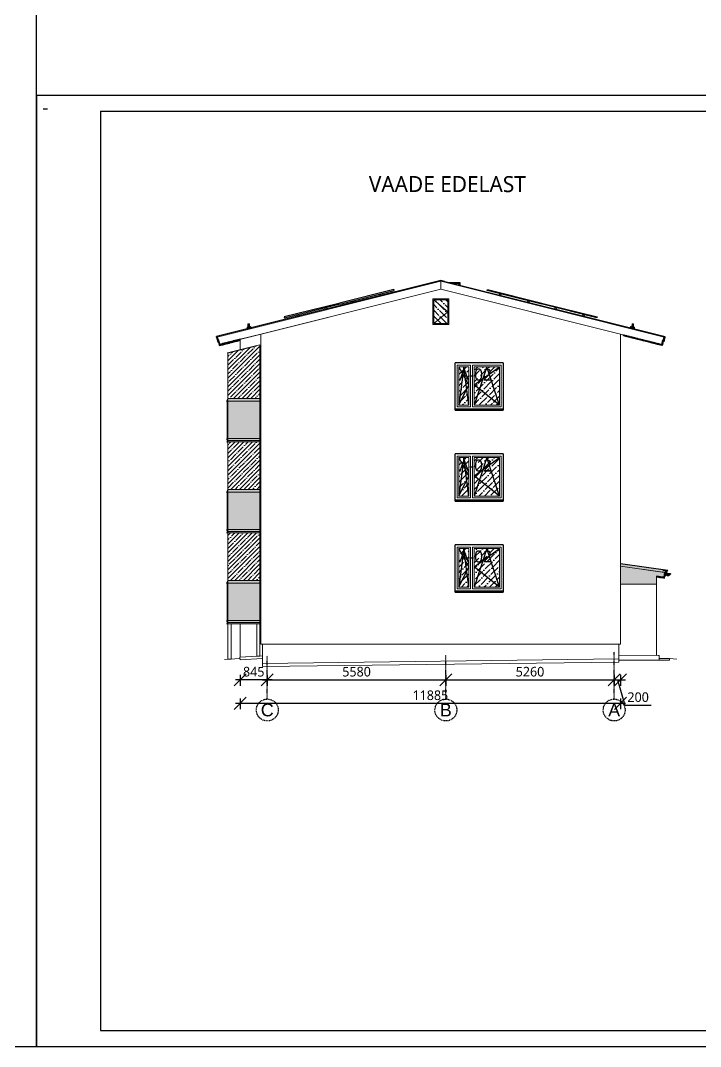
# Model space of a CAD drawing. Header units: millimetres. Extents: x 720925 to 840725318, y 793496 to 1061196.
# Drawn here: x 1093041 to 1114291, y 885906 to 917938 of the extents above; entities that cross this region are included whole.
import ezdxf
from ezdxf import colors
from ezdxf.entities.mleader import LeaderData, LeaderLine
from ezdxf.math import Vec2, Vec3

# ---------------------------------------------------------------- set-up
doc = ezdxf.new("R2010")
doc.units = ezdxf.units.MM
doc.header["$PDMODE"] = 2
doc.header["$PDSIZE"] = 5
doc.linetypes.add('DASHDOTX2', pattern=[50.8, 25.4, -12.7, 0, -12.7])
for name, color, linetype, lineweight in [('!ESP_AVATÄITED VAADETEL', 7, 'Continuous', 9), ('!ESP_Fassaad', 7, 'Continuous', 9), ('!ESP_Mõõt', 252, 'Continuous', 5), ('!ESP_Viited', 7, 'Continuous', 0), ('- qp raam', 7, 'Continuous', 13), ('AVATÄITED VAADETEL', 7, 'Continuous', 9), ('OLEMASOLEV_LÕIGE', 7, 'Continuous', 9), ('Puit', 25, 'Continuous', 0), ('Rõduklaas', 253, 'Continuous', 9), ('TORU', 5, 'Continuous', 50), ('VAATED', 7, 'Continuous', 9), ('Veeplekk', 8, 'Continuous', 30)]:
    doc.layers.add(name, color=color, linetype=linetype, lineweight=lineweight)
for name, color, linetype in [('!ESP_Tekst', 7, 'Continuous'), ('!ESP_Teljed', 30, 'DASHDOTX2'), ('Aknad', 7, 'Continuous'), ('Raam', 7, 'Continuous'), ('Sein', 7, 'Continuous')]:
    doc.layers.add(name, color=color, linetype=linetype)
doc.layers.add('!ESP_Värvitoon_Helehall', color=7, linetype='Continuous', true_color=0xc8c8c7)
doc.layers.add('!ESP_Värvitoon_Venato40', color=7, linetype='Continuous', true_color=0xa4a7a7)
doc.layers.add('Nähtamatu joon', color=50, linetype='Continuous', lineweight=0, plot=False)
doc.styles.add('Annotative', font='malgunsl.ttf', dxfattribs={"height": 2})
doc.styles.add('Arial', font='arial.ttf')
doc.dimstyles.new('Annotative', dxfattribs={"dimtxt": 2, "dimasz": 2.5, "dimexe": 1.25, "dimexo": 0.625, "dimtad": 1, "dimdec": 0, "dimrnd": 5, "dimtxsty": 'Annotative', "dimblk": 'OBLIQUE', "dimcen": 0, "dimdle": 1, "dimadec": 0, "dimazin": 0, "dimtfac": 1, "dimtdec": 0, "dimtmove": 0, "dimatfit": 3, "dimfxl": 1, "dimfxlon": 1, "dimarcsym": 1})

# ---------------------------------------------------------------- blocks, each defined once
blk = doc.blocks.new('_Dot')
at = {"color": 0, "linetype": 'ByBlock', "lineweight": -2}
blk.add_line((-0.5, 0), (-1, 0), dxfattribs=at)
at = {"color": 0, "linetype": 'ByBlock', "lineweight": -2, "const_width": 0.5}
blk.add_lwpolyline([(-0.25, 0, 1), (0.25, 0, 1)], format="xyb", close=True, dxfattribs=at)
blk = doc.blocks.new('A3-h')
for p, q in [((420, 0), (420, 297)), ((0, 0), (420, 0))]:
    blk.add_line(p, q)
blk = doc.blocks.new('A$C1CC4797E')
at = {"layer": 'Sein'}
for p, q in [((0, 29700), (0, 0)), ((0, 29700), (42000, 29700)), ((42000, 29700), (42000, 0)), ((344, 29259), (207, 29259)), ((2000, 29200), (2000, 500)), ((2000, 29200), (41500, 29200)), ((41500, 29200), (41500, 500)), ((2000, 500), (41500, 500)), ((0, 0), (42000, 0))]:
    blk.add_line(p, q, dxfattribs=at)
blk = doc.blocks.new('A$C68C223CF')
at = {"layer": 'TORU', "color": 1, "xscale": 0.09999999999854481, "yscale": 0.09999999999854481, "zscale": 0.09999999999854481}
blk.add_blockref('A$C1CC4797E', (0, 0), dxfattribs=at)
blk = doc.blocks.new('A$C5023e7c4')
for p, q in [((0, -50), (-22, -200)), ((-22, -50), (0, -200))]:
    blk.add_line(p, q)
blk.add_lwpolyline([(-22, -50), (0, -50), (0, -200), (-22, -200)], close=True)
blk = doc.blocks.new('A$C68f288ff')
at = {"layer": 'Puit', "true_color": 0x636466}
h = blk.add_hatch(dxfattribs=at)
h.set_pattern_fill('ANSI38', color=251, scale=5, angle=180)
h.set_pattern_definition([(225, (1479790.995, 966448.682), (11.22532015, -11.22532015), []), (315, (1479790.995, 966448.682), (33.67596045, -11.22532015), [39.6875, -23.8125])])
h.paths.add_polyline_path([(100, 0), (0, 0), (0, 34), (100, 34)])
at = {"layer": 'Sein'}
blk.add_lwpolyline([(100, 0), (0, 0), (0, 34), (100, 34)], close=True, dxfattribs=at)
blk = doc.blocks.new('*U618')
blk.add_blockref('A$C68f288ff', (-50, -17))
blk = doc.blocks.new('A$C68de1e58')
at = {"lineweight": 0}
blk.add_line((0, -21), (0, 0), dxfattribs=at)
blk.add_line((-7007, -1768), (-7012, -1748))
for points in [[(0, 0), (-7012, -1748)], [(-6977, -1796), (-6970, -1827)]]:
    blk.add_lwpolyline(points)
blk.add_lwpolyline([(-6986, -1763), (-6963, -1851), (-6942, -1846), (-6906, -1992), (0, -269), (0, -21), (-6986, -1763)], dxfattribs=at)
for p, xscale, rotation in [((-7019, -1719), -0.9999999999999998, 14.08604182556171), ((-6976, -1803), -0.9999999999999999, 14.08604182556162)]:
    blk.add_blockref('A$C5023e7c4', p, dxfattribs=dict(xscale=xscale, rotation=rotation))
at = {"color": 0, "linetype": 'ByBlock', "lineweight": -2, "transparency": 16777216, "xscale": -0.9999999999999999, "rotation": 14.0770861167953}
for p in [(-6652, -1946), (-6541, -1918), (-6429, -1890), (-6317, -1862), (-6875, -2002), (-6764, -1974)]:
    blk.add_blockref('*U618', p, dxfattribs=at)
blk = doc.blocks.new('A$C2fabc2ce')
at = {"layer": '!ESP_Värvitoon_Helehall'}
h = blk.add_hatch(color=256, dxfattribs=at)
h.dxf.hatch_style = 1
h.paths.add_polyline_path([(-15, 74), (-124, 99), (-156, 57), (-15, 24)])
h.paths.add_polyline_path([(-40, 178), (-90, 178), (-90, 91), (-40, 80)])
h.paths.add_polyline_path([(-76, 105, -1), (-56, 105, -1)], flags=16)
h.paths.add_polyline_path([(-76, 153, -1), (-56, 153, -1)], flags=16)
blk.add_line((-15, 24), (-156, 57))
for centre in [(-66, 153), (-66, 105)]:
    blk.add_circle(centre, 10)
at = {"layer": 'OLEMASOLEV_LÕIGE'}
blk.add_line((-15, 74), (-124, 99), dxfattribs=at)
for points in [[(-124, 99), (-156, 57)], [(-90, 91), (-90, 178), (-40, 178), (-40, 80)], [(-15, 74), (-15, 24)]]:
    blk.add_lwpolyline(points, dxfattribs=at)
blk = doc.blocks.new('*U104')
blk.add_blockref('A$C68f288ff', (-50, -17))
blk = doc.blocks.new('*U105')
at = {"color": 0, "linetype": 'ByBlock', "lineweight": -2, "transparency": 16777216}
for p in [(0, 0), (115, 0), (230, 0), (345, 0), (460, 0)]:
    blk.add_blockref('*U104', p, dxfattribs=at)
blk = doc.blocks.new('A$Cf881b39f')
at = {"linetype": 'ByBlock'}
blk.add_wipeout([(1500, 0), (0, 0), (0, -1475), (1500, -1475)], dxfattribs=at)
blk.add_lwpolyline([(1500, -1475), (0, -1475), (0, 0), (1500, 0)], close=True)
blk.add_wipeout([(1500, 0), (0, 0), (0, -1475), (1500, -1475)])
blk.add_wipeout([(0, 0), (1500, 0), (1500, -1475), (0, -1475)], dxfattribs=at)
blk.add_lwpolyline([(0, -1475), (1500, -1475), (1500, 0), (0, 0)], close=True)
blk.add_wipeout([(1500, 0), (0, 0), (0, -1475), (1500, -1475)])
h = blk.add_hatch()
h.set_pattern_fill('ANSI36', color=256, scale=1000)
h.set_pattern_definition([(45, (60, -1271.18), (66.291, 243.068), [312.5, -62.5, 0, -62.5])])
h.paths.add_polyline_path([(115, -115), (430, -115), (430, -1317), (115, -1315)])
h.paths.add_polyline_path([(595, -115), (1385, -115), (1385, -1317), (595, -1317)])
for points in [[(115, -1317), (430, -679), (115, -115)], [(430, -1317), (272, -115), (115, -1317)]]:
    blk.add_lwpolyline(points)
at = {"ltscale": 15}
for points in [[(1385, -1317), (990, -115), (595, -1317)], [(1385, -1317), (595, -679), (1385, -115)]]:
    blk.add_lwpolyline(points, dxfattribs=at)
at = {"layer": 'AVATÄITED VAADETEL'}
for points in [[(0, -1461), (1500, -1461), (1500, 0), (0, 0)], [(0, -1432), (1500, -1432), (1500, 0), (0, 0)], [(65, -1367), (480, -1367), (480, -65), (65, -65)], [(115, -1317), (430, -1317), (430, -115), (115, -115)], [(545, -1367), (1435, -1367), (1435, -65), (545, -65)], [(595, -1317), (1385, -1317), (1385, -115), (595, -115)], [(0, -1461), (1500, -1461), (1500, -1432), (0, -1432)], [(0, -1475), (1500, -1475), (1500, -1461), (0, -1461)]]:
    blk.add_lwpolyline(points, close=True, dxfattribs=at)
blk = doc.blocks.new('A$C0ca6f3b5')
at = {"layer": '!ESP_Värvitoon_Helehall'}
h = blk.add_hatch(color=256, dxfattribs=at)
h.dxf.hatch_style = 1
h.paths.add_polyline_path([(0, 0), (-1000, 0), (-1000, -88), (0, -88)])
h = blk.add_hatch(color=256, dxfattribs=at)
h.dxf.hatch_style = 1
h.paths.add_polyline_path([(0, -1359), (0, -1314), (-1000, -1314), (-1000, -1359)])
at = {"layer": '!ESP_Värvitoon_Venato40'}
h = blk.add_hatch(color=256, dxfattribs=at)
h.dxf.hatch_style = 1
h.paths.add_polyline_path([(0, -88), (-1000, -88), (-1000, -1314), (0, -1314)])
at = {"lineweight": 0}
for points in [[(-1000, 0), (0, 0), (0, -88), (-1000, -88)], [(-1000, -88), (0, -88), (0, -1254), (-1000, -1254)], [(-1000, -1254), (0, -1254), (0, -1314), (-1000, -1314)], [(-1000, -1314), (0, -1314), (0, -1359), (-1000, -1359)]]:
    blk.add_lwpolyline(points, close=True, dxfattribs=at)
blk = doc.blocks.new('A$C9c28a8ee')
at = {"layer": 'Rõduklaas', "lineweight": 5}
h = blk.add_hatch(dxfattribs=at)
h.set_pattern_fill('ANSI35', color=256, scale=30, angle=90, style=0)
h.set_pattern_definition([(135, (-764388.93, -915285.21), (-134.703842, -134.703842), []), (135, (-764388.93, -915150.5), (-134.703842, -134.703842), [238.125, -47.625, 0, -47.625])])
h.paths.add_polyline_path([(-1000, -1481), (0, -1481), (0, 0), (-1000, 0)])
at = {"lineweight": 0}
blk.add_lwpolyline([(-1000, 0), (0, 0), (0, -1481), (-1000, -1481)], close=True, dxfattribs=at)
blk = doc.blocks.new('A$Cb6e0baf3')
at = {"layer": 'Rõduklaas', "lineweight": 5}
h = blk.add_hatch(dxfattribs=at)
h.set_pattern_fill('ANSI35', color=256, scale=30, angle=90, style=0)
h.set_pattern_definition([(135, (-764388.93, -915223.72), (-134.703842, -134.703842), []), (135, (-764388.93, -915089.01), (-134.703842, -134.703842), [238.125, -47.625, 0, -47.625])])
h.paths.add_polyline_path([(-1000, -1420), (0, -1420), (0, 0), (-1000, 251)])
at = {"lineweight": 0}
blk.add_lwpolyline([(-1000, 251), (0, 0), (0, -1420), (-1000, -1420)], close=True, dxfattribs=at)
blk = doc.blocks.new('A$Cf37727a6')
at = {"layer": '!ESP_Värvitoon_Venato40'}
h = blk.add_hatch(color=256, dxfattribs=at)
h.dxf.hatch_style = 1
h.paths.add_polyline_path([(-5, -21), (-13, -21), (-13, -1241), (-5, -1241)])
at = {"layer": '!ESP_Värvitoon_Helehall', "lineweight": 30}
for points in [[(-25, 8), (0, 0), (6, -40), (1, -35)], [(-25, -1266), (-20, -1266), (-20, -1266), (4, -1311), (-21, -1303)]]:
    blk.add_lwpolyline(points, dxfattribs=at)
for points in [[(-25, 4), (-15, 4), (-15, -14), (-25, -14)], [(-15, 4), (-15, -56), (-13, -56), (-13, -16), (-5, -16), (-5, -56), (-3, -56), (-3, -16), (-3, -14), (-13, -14), (-13, 4)], [(-13, -21), (-5, -21), (-5, -1241), (-13, -1241)], [(-25, -1248), (-15, -1248), (-15, -1266), (-25, -1266)], [(-15, -1266), (-15, -1206), (-13, -1206), (-13, -1246), (-5, -1246), (-5, -1206), (-3, -1206), (-3, -1246), (-3, -1248), (-13, -1248), (-13, -1266)]]:
    blk.add_lwpolyline(points, close=True)
for points in [[(-25, -7), (-13, -7), (-13, -3), (-25, -3)], [(-13, -10), (-13, 0)], [(-25, -1259), (-13, -1259), (-13, -1255), (-25, -1255)], [(-13, -1262), (-13, -1252)]]:
    blk.add_lwpolyline(points)
for centre in [(-19, -5), (-19, -1257)]:
    blk.add_arc(centre, 7.25, 316.3972, 43.6028)
blk = doc.blocks.new('A$C06fb7f62')
blk.add_wipeout([(-250, 0), (250, 0), (250, -800), (-250, -800)]).dxf.layer = '!ESP_AVATÄITED VAADETEL'
h = blk.add_hatch()
h.set_pattern_fill('ANSI36', color=256, scale=1000)
h.set_pattern_definition([(45, (812223.2, -756550.9), (66.291261, 243.067956), [312.5, -62.5, 0, -62.5])])
h.paths.add_polyline_path([(-220, -30), (220, -30), (220, -770), (-220, -770)])
at = {"layer": '!ESP_AVATÄITED VAADETEL'}
blk.add_line((250, 0), (-250, 0), dxfattribs=at)
for points in [[(50, 0), (-250, 0), (-250, -800), (250, -800), (250, 0)], [(50, -30), (-220, -30), (-220, -770), (220, -770), (220, -30)]]:
    blk.add_lwpolyline(points, close=True, dxfattribs=at)
blk.add_lwpolyline([(220, -30), (-220, -400), (220, -770)], dxfattribs=at)
at = {"layer": 'Nähtamatu joon'}
for p, q in [((-250, 0), (-250, -800)), ((250, -800), (250, 0)), ((-250, -800), (250, -800))]:
    blk.add_line(p, q, dxfattribs=at)
blk = doc.blocks.new('A$C36191802')
at = {"layer": '!ESP_Värvitoon_Helehall'}
h = blk.add_hatch(color=256, dxfattribs=at)
h.dxf.hatch_style = 1
h.paths.add_polyline_path([(-1551, 326), (-1418, 326), (-1427, 379), (-1421, 379), (-1412, 319, -0.81323), (-1547, 307, -1.208503)])
h = blk.add_hatch(color=256, dxfattribs=at)
h.dxf.hatch_style = 1
h.paths.add_polyline_path([(-1551, 325, -0.427272), (-1543, 316, 0.914822), (-1420, 325)])
h = blk.add_hatch(color=256, dxfattribs=at)
h.dxf.hatch_style = 1
h.paths.add_polyline_path([(0, 626), (-1472, 419), (-1470, 403), (-1403, 412), (-1395, 356), (0, 553)])
at = {"layer": '!ESP_Värvitoon_Venato40'}
h = blk.add_hatch(color=256, dxfattribs=at)
h.dxf.hatch_style = 1
h.paths.add_polyline_path([(-1393, 339), (-1371, 342), (-1349, 189), (-1371, 186), (-1382, 264), (-1382, 264)])
h.paths.add_polyline_path([(-1425, 409), (-1403, 412), (-1393, 339), (-1393, 339), (-1382, 264), (-1404, 261)])
h = blk.add_hatch(color=256, dxfattribs=at)
h.dxf.hatch_style = 1
h.paths.add_polyline_path([(0, 553), (-1373, 359), (-1353, 211), (-1125, 243), (-1125, 0), (0, 0)])
h = blk.add_hatch(color=256, dxfattribs=at)
h.dxf.hatch_style = 1
h.paths.add_polyline_path([(-1347, 211), (-1248, 225), (-1245, 203), (-1344, 189)])
h = blk.add_hatch(color=256, dxfattribs=at)
h.dxf.hatch_style = 1
h.paths.add_polyline_path([(-1234, 228), (-1135, 241), (-1131, 220), (-1231, 206)])
for points in [[(-1425, 409), (-1403, 413), (-1382, 264), (-1404, 261)], [(-1393, 339), (-1371, 342), (-1349, 189), (-1371, 186)]]:
    blk.add_lwpolyline(points, close=True)
at = {"layer": 'Aknad'}
blk.add_lwpolyline([(-1472, 419), (0, 626)], dxfattribs=at)
at = {"layer": 'Sein'}
for points in [[(-1418, 325), (-1419, 326), (-1551, 326, 0.999912), (-1551, 306, 0.999927), (-1551, 309, -1.943826), (-1544, 318, 0.941385)], [(-1420, 325), (-1551, 325, -0.323845), (-1543, 319, 0.936776)], [(-1427, 379), (-1417, 319, -0.890393), (-1545, 319, 1), (-1550, 319, 0.889357), (-1412, 319), (-1421, 379)]]:
    blk.add_lwpolyline(points, format="xyb", close=True, dxfattribs=at)
for points in [[(-1347, 211), (-1248, 225), (-1245, 203), (-1344, 189)], [(-1234, 228), (-1135, 241), (-1131, 220), (-1231, 206)]]:
    blk.add_lwpolyline(points, close=True, dxfattribs=at)
at = {"layer": 'VAATED'}
for points in [[(0, 626), (-1472, 419), (-1470, 403), (-1403, 412), (-1395, 356), (0, 553)], [(0, 553), (-1373, 359), (-1353, 211), (-1125, 243), (-1125, 0), (0, 0)]]:
    blk.add_lwpolyline(points, close=True, dxfattribs=at)
at = {"layer": 'Veeplekk'}
blk.add_lwpolyline([(-1325, 428), (-1424, 414), (-1460, 293, 1), (-1458, 293), (-1456, 301)], format="xyb", dxfattribs=at)
blk = doc.blocks.new('_Oblique')
at = {"color": 0, "linetype": 'ByBlock', "lineweight": -2}
blk.add_line((-0.5, -0.5), (0.5, 0.5), dxfattribs=at)
blk = doc.blocks.new('*D792')
at = {"layer": '!ESP_Mõõt', "color": 0, "lineweight": -2, "transparency": 16777216}
for p, q in [((1100603, 897357), (1106483, 897357)), ((1100753, 897507), (1100753, 897170)), ((1106333, 897507), (1106333, 897170))]:
    blk.add_line(p, q, dxfattribs=at)
at = {"layer": 'Defpoints', "color": 0, "lineweight": 0, "transparency": 16777216}
for p in [(1100753, 897654), (1106333, 897654), (1106333, 897357)]:
    blk.add_point(p, dxfattribs=at)
at = {"layer": '!ESP_Mõõt', "color": 0, "lineweight": -2, "transparency": 16777216, "xscale": 375, "yscale": 375, "zscale": 375, "rotation": 180}
blk.add_blockref('_Oblique', (1100753, 897357), dxfattribs=at)
at = {"layer": '!ESP_Mõõt', "color": 0, "lineweight": -2, "transparency": 16777216, "xscale": 375, "yscale": 375, "zscale": 375}
blk.add_blockref('_Oblique', (1106333, 897357), dxfattribs=at)
at = {"layer": '!ESP_Mõõt', "color": 0, "lineweight": 0, "transparency": 16777216, "insert": (1103543, 897606), "char_height": 300, "attachment_point": 5, "style": 'Annotative'}
blk.add_mtext('5580', dxfattribs=at)
blk = doc.blocks.new('*D793')
at = {"layer": '!ESP_Mõõt', "color": 0, "lineweight": -2, "transparency": 16777216}
for p, q in [((1106183, 897357), (1111743, 897357)), ((1106333, 897507), (1106333, 897170)), ((1111593, 897507), (1111593, 897170))]:
    blk.add_line(p, q, dxfattribs=at)
at = {"layer": 'Defpoints', "color": 0, "lineweight": 0, "transparency": 16777216}
for p in [(1106333, 897654), (1111593, 897729), (1111593, 897357)]:
    blk.add_point(p, dxfattribs=at)
at = {"layer": '!ESP_Mõõt', "color": 0, "lineweight": -2, "transparency": 16777216, "xscale": 375, "yscale": 375, "zscale": 375, "rotation": 180}
blk.add_blockref('_Oblique', (1106333, 897357), dxfattribs=at)
at = {"layer": '!ESP_Mõõt', "color": 0, "lineweight": -2, "transparency": 16777216, "xscale": 375, "yscale": 375, "zscale": 375}
blk.add_blockref('_Oblique', (1111593, 897357), dxfattribs=at)
at = {"layer": '!ESP_Mõõt', "color": 0, "lineweight": 0, "transparency": 16777216, "insert": (1108963, 897606), "char_height": 300, "attachment_point": 5, "style": 'Annotative'}
blk.add_mtext('5260', dxfattribs=at)
blk = doc.blocks.new('*D794')
at = {"layer": '!ESP_Mõõt', "color": 0, "lineweight": -2, "transparency": 16777216}
for p, q in [((1100903, 897357), (1099756, 897357)), ((1099906, 897507), (1099906, 897170)), ((1100753, 897507), (1100753, 897170))]:
    blk.add_line(p, q, dxfattribs=at)
at = {"layer": 'Defpoints', "color": 0, "lineweight": 0, "transparency": 16777216}
for p in [(1099906, 897920), (1100753, 897654), (1099906, 897357)]:
    blk.add_point(p, dxfattribs=at)
at = {"layer": '!ESP_Mõõt', "color": 0, "lineweight": -2, "transparency": 16777216, "xscale": 375, "yscale": 375, "zscale": 375, "rotation": 180}
blk.add_blockref('_Oblique', (1099906, 897357), dxfattribs=at)
at = {"layer": '!ESP_Mõõt', "color": 0, "lineweight": -2, "transparency": 16777216, "xscale": 375, "yscale": 375, "zscale": 375}
blk.add_blockref('_Oblique', (1100753, 897357), dxfattribs=at)
at = {"layer": '!ESP_Mõõt', "color": 0, "lineweight": 0, "transparency": 16777216, "insert": (1100329, 897606), "char_height": 300, "attachment_point": 5, "style": 'Annotative'}
blk.add_mtext('845', dxfattribs=at)
blk = doc.blocks.new('*D795')
at = {"layer": '!ESP_Mõõt', "color": 0, "lineweight": -2, "transparency": 16777216}
for p, q in [((1099756, 896620), (1111943, 896620)), ((1099906, 896770), (1099906, 896433)), ((1111793, 896770), (1111793, 896433))]:
    blk.add_line(p, q, dxfattribs=at)
at = {"layer": 'Defpoints', "color": 0, "lineweight": 0, "transparency": 16777216}
for p in [(1099906, 897920), (1111793, 897920), (1111793, 896620)]:
    blk.add_point(p, dxfattribs=at)
at = {"layer": '!ESP_Mõõt', "color": 0, "lineweight": -2, "transparency": 16777216, "xscale": 375, "yscale": 375, "zscale": 375, "rotation": 180}
blk.add_blockref('_Oblique', (1099906, 896620), dxfattribs=at)
at = {"layer": '!ESP_Mõõt', "color": 0, "lineweight": -2, "transparency": 16777216, "xscale": 375, "yscale": 375, "zscale": 375}
blk.add_blockref('_Oblique', (1111793, 896620), dxfattribs=at)
at = {"layer": '!ESP_Mõõt', "color": 0, "lineweight": 0, "transparency": 16777216, "insert": (1105849, 896870), "char_height": 300, "attachment_point": 5, "style": 'Annotative'}
blk.add_mtext('11885', dxfattribs=at)
blk = doc.blocks.new('*D796')
at = {"layer": '!ESP_Mõõt', "color": 0, "lineweight": -2, "transparency": 16777216}
for p, q in [((1111443, 897357), (1111943, 897357)), ((1111593, 897507), (1111593, 897170)), ((1111693, 897357), (1111931, 896563)), ((1111793, 897507), (1111793, 897170)), ((1111931, 896563), (1112752, 896563))]:
    blk.add_line(p, q, dxfattribs=at)
at = {"layer": 'Defpoints', "color": 0, "lineweight": 0, "transparency": 16777216}
for p in [(1111793, 897920), (1111593, 897729), (1111793, 897357)]:
    blk.add_point(p, dxfattribs=at)
at = {"layer": '!ESP_Mõõt', "color": 0, "lineweight": -2, "transparency": 16777216, "xscale": 375, "yscale": 375, "zscale": 375, "rotation": 180}
blk.add_blockref('_Oblique', (1111593, 897357), dxfattribs=at)
at = {"layer": '!ESP_Mõõt', "color": 0, "lineweight": -2, "transparency": 16777216, "xscale": 375, "yscale": 375, "zscale": 375}
blk.add_blockref('_Oblique', (1111793, 897357), dxfattribs=at)
at = {"layer": '!ESP_Mõõt', "color": 0, "lineweight": 0, "transparency": 16777216, "insert": (1112342, 896812), "char_height": 300, "attachment_point": 5, "style": 'Annotative'}
blk.add_mtext('200', dxfattribs=at)

msp = doc.modelspace()

# ---------------------------------------------------------------- linework, layer by layer
at = {"layer": '!ESP_Fassaad'}
for points in [[(1106291.2, 909802.3), (1106172.9, 909829.8), (1106061.1, 909802.6)], [(1099902.9, 899100.8), (1099902.9, 898058.2), (1100602.9, 898100.7), (1100602.9, 898465.7), (1100552.9, 898465.7), (1100552.9, 908148.9), (1099902.9, 907986.7), (1099902.9, 907661.1)], [(1099898.8, 898017.9), (1099414.7, 897988.2)], [(1100602.9, 898100.7), (1099896.4, 898057.8)], [(1099896.4, 898057.8), (1099901.2, 897978)], [(1100602.9, 898020.6), (1099901.2, 897978)], [(1113002.4, 898100.7), (1113002.4, 897970.7), (1111742.9, 897970.7), (1111742.9, 898120.7), (1112992.4, 898110.7)], [(1112992.4, 898110.7), (1113002.4, 898100.7)], [(1113322.4, 898020.7), (1113322.4, 898020.7), (1113553.2, 897999.1)]]:
    msp.add_lwpolyline(points, dxfattribs=at)
for points in [[(1111792.9, 908149), (1106172.9, 909550.8), (1100552.9, 908149), (1100552.9, 898465.7), (1111792.9, 898465.7)], [(1112917.9, 898111.3), (1111742.9, 898120.7), (1111742.9, 898465.7), (1111792.9, 898465.7), (1111792.9, 900344.2), (1112917.9, 900344.2)], [(1111742.9, 898465.7), (1100602.9, 898465.7), (1100602.9, 897866), (1111742.9, 898005.7)], [(1111741.6, 898005.7), (1100601.6, 897866), (1100602.9, 897766), (1111742.9, 897905.7)], [(1113002.4, 897970.7), (1113322.4, 897970.7), (1113322.4, 898020.7), (1113002.4, 898020.7)]]:
    msp.add_lwpolyline(points, close=True, dxfattribs=at)
at = {"layer": '!ESP_Fassaad', "color": 8}
for points in [[(1099622.9, 899100.8), (1099522.9, 899100.8), (1099522.9, 897994.8), (1099622.9, 898001)], [(1100522.9, 899100.8), (1100422.9, 899100.8), (1100422.9, 898089.8), (1100522.9, 898095.9)]]:
    msp.add_lwpolyline(points, close=True, dxfattribs=at)
at = {"layer": '!ESP_Teljed', "ltscale": 0.3}
for points in [[(1111592.9, 896753.3), (1111592.9, 898232.2)], [(1100752.9, 896753.3), (1100752.9, 898102.2)], [(1106332.9, 896753.3), (1106332.9, 898122.2)]]:
    msp.add_lwpolyline(points, dxfattribs=at)
at = {"layer": '!ESP_Teljed'}
for centre in [(1100752.9, 896411), (1106332.9, 896411), (1111592.9, 896411)]:
    msp.add_circle(centre, 342.3, dxfattribs=at)
at = {"color": 5}
for points in [[(1104710.2, 909537.5), (1103008.3, 909113.2), (1103015.5, 909084.1), (1104717.4, 909508.4)], [(1107635.6, 909537.5), (1109337.4, 909113.2), (1109330.2, 909084.1), (1107628.3, 909508.4)], [(1101289.4, 908653.7), (1102991.3, 909078), (1102984, 909107.2), (1101282.1, 908682.8)], [(1111056.3, 908653.7), (1109354.4, 909078), (1109361.7, 909107.2), (1111063.6, 908682.8)]]:
    msp.add_lwpolyline(points, close=True, dxfattribs=at)
at = {"color": 6}
for points in [[(1104329.3, 909411.7), (1104341.4, 909363.1), (1104292.9, 909351), (1104280.8, 909399.6)], [(1108016.4, 909411.7), (1108004.3, 909363.1), (1108052.8, 909351), (1108064.9, 909399.6)], [(1103452.2, 909193), (1103464.3, 909144.4), (1103415.7, 909132.3), (1103403.6, 909180.9)], [(1108893.6, 909193), (1108881.5, 909144.4), (1108930, 909132.3), (1108942.1, 909180.9)], [(1101726, 908762.6), (1101738.1, 908714.1), (1101689.6, 908702), (1101677.5, 908750.5)], [(1102603.2, 908981.3), (1102615.2, 908932.8), (1102566.7, 908920.7), (1102554.6, 908969.2)], [(1109742.6, 908981.3), (1109730.5, 908932.8), (1109779, 908920.7), (1109791.1, 908969.2)], [(1110619.7, 908762.6), (1110607.6, 908714.1), (1110656.1, 908702), (1110668.2, 908750.5)]]:
    msp.add_lwpolyline(points, dxfattribs=at)
at = {"lineweight": 0}
msp.add_lwpolyline([(1100422.9, 907791), (1099512.1, 907563.5), (1099513.1, 907557.6), (1100422.9, 907785)], close=True, dxfattribs=at)
at = {"layer": 'Sein'}
for points in [[(1106397.9, 909763.7), (1106773.5, 909763.7)], [(1106518.2, 909733.7), (1106743.5, 909733.7)], [(1106743.5, 909733.7), (1106743.5, 909677.5)], [(1106773.5, 909763.7), (1106773.5, 909670.1)]]:
    msp.add_lwpolyline(points, dxfattribs=at)

# ---------------------------------------------------------------- block references
at = {"layer": '- qp raam', "xscale": 10, "yscale": 10, "zscale": 10}
msp.add_blockref('A$C68C223CF', (1093540.9, 885906.5), dxfattribs=at)
at = {"lineweight": 0}
msp.add_blockref('A$C68de1e58', (1106172.9, 909819.8), dxfattribs=at)
at = {"lineweight": 0, "xscale": -1}
for name, p in [('A$C68de1e58', (1106172.9, 909819.8)), ('A$Cb6e0baf3', (1099522.9, 907559.3)), ('A$Cf37727a6', (1099497.5, 906091.9)), ('A$C0ca6f3b5', (1099522.9, 906139.5)), ('A$C9c28a8ee', (1099522.9, 904780.8)), ('A$C0ca6f3b5', (1099522.9, 903299.5)), ('A$Cf37727a6', (1099497.5, 903251.9)), ('A$C9c28a8ee', (1099522.9, 901940.8)), ('A$C36191802', (1111792.9, 900344.2)), ('A$Cf37727a6', (1099497.5, 900411.9)), ('A$C0ca6f3b5', (1099522.9, 900459.5))]:
    msp.add_blockref(name, p, dxfattribs=at)
at = {"xscale": -1, "rotation": 0.9669606084746184}
msp.add_blockref('A$C2fabc2ce', (1100107.6, 908286.9), dxfattribs=at)
for name, p, rotation in [('A$C2fabc2ce', (1112238.1, 908286.9), 359.0330393915254), ('*U105', (1111932.6, 908098), 345.9229138832047)]:
    msp.add_blockref(name, p, dxfattribs=dict(rotation=rotation))
at = {"layer": 'Raam', "xscale": 200, "yscale": 200, "zscale": 200}
msp.add_blockref('A3-h', (1009540.9, 885906.5), dxfattribs=at)

# ---------------------------------------------------------------- texts
at = {"layer": '!ESP_Tekst', "lineweight": 0, "insert": (1103926, 912827.6), "char_height": 500, "width": 20183.812, "attachment_point": 4, "style": 'Annotative'}
msp.add_mtext('VAADE EDELAST', dxfattribs=at)
at = {"layer": '!ESP_Teljed', "char_height": 400, "width": 684.657, "attachment_point": 5, "style": 'Arial'}
for s, insert in [('C', (1100752.9, 896411)), ('B', (1106332.9, 896411)), ('A', (1111592.9, 896411))]:
    msp.add_mtext(s, dxfattribs=dict(at, insert=insert))

# ---------------------------------------------------------------- dimensions: what is measured, and where the dimension line sits
at = {"layer": '!ESP_Mõõt', "lineweight": 0}
for base, p1, p2, picture, middle in [((1099906.1, 897357), (1100752.9, 897654.3), (1099906.1, 897920.3), '*D794', (1100329.5, 897606)), ((1111792.9, 896620.1), (1099906.1, 897920.3), (1111792.9, 897920.3), '*D795', (1105849.5, 896869.8)), ((1111792.9, 897357), (1111592.9, 897729.5), (1111792.9, 897920.3), '*D796', (1112024.7, 896812.2)), ((1106332.9, 897357), (1100752.9, 897654.3), (1106332.9, 897654.3), '*D792', (1103542.9, 897606)), ((1111592.9, 897357), (1106332.9, 897654.3), (1111592.9, 897729.5), '*D793', (1108962.9, 897606))]:
    dim = msp.add_linear_dim(base=base, p1=p1, p2=p2, angle=180, dimstyle='Annotative', dxfattribs=at)
    dim.commit()
    dim.dimension.update_dxf_attribs({"geometry": picture, "text_midpoint": middle})

# ---------------------------------------------------------------- leaders
at = {"layer": '!ESP_Tekst'}
ml = msp.add_multileader_mtext('Standard', dxfattribs=at)
ml.set_content('TINGMÄRGID:', color=256, style='Annotative')
ml.set_leader_properties(color=256)
ml.set_arrow_properties(name='DOT')
ml.build(insert=Vec2(0, 0))
ml.multileader.update_dxf_attribs({"leader_type": 0, "has_dogleg": 0, "text_left_attachment_type": 5, "text_right_attachment_type": 5, "dogleg_length": 0.036, "arrow_head_size": 0, "scale": 100})
ctx = ml.context
ctx.base_point, ctx.scale, ctx.char_height, ctx.arrow_head_size, ctx.landing_gap_size, ctx.plane_origin = Vec3(723104.5, 907053.2), 100, 250, 0, 0.9, Vec3(724755.6, 906972.2)
ctx.left_attachment, ctx.right_attachment = 5, 5
notes = []
notes.append((ctx, [(1, (1, 1, 0), (725233.3, 907053.2), (-1, 0), 3.6, [(0, [(724930, 907053.2)], 0, [])])]))
ctx.mtext.insert, ctx.mtext.width, ctx.mtext.flow_direction = Vec3(723105.4, 907404.2), 8400003.837, 5
ml = msp.add_multileader_mtext('Standard', dxfattribs=at)
ml.set_content('MINERAALVILL', color=256, style='Annotative')
ml.set_leader_properties(color=256)
ml.set_arrow_properties(name='DOT')
ml.build(insert=Vec2(0, 0))
ml.multileader.update_dxf_attribs({"leader_type": 0, "has_dogleg": 0, "text_left_attachment_type": 5, "text_right_attachment_type": 5, "dogleg_length": 0.036, "arrow_head_size": 0, "scale": 100})
ctx = ml.context
ctx.base_point, ctx.scale, ctx.char_height, ctx.arrow_head_size, ctx.landing_gap_size, ctx.plane_origin = Vec3(724933.4, 906453.2), 100, 250, 0, 0.9, Vec3(724755.6, 906372.2)
ctx.left_attachment, ctx.right_attachment = 5, 5
notes.append((ctx, [(0, (1, 1, 0), (724929.8, 906453.2), (1, 0), 3.6, [(0, [(724930, 906453.2)], 0, [])])]))
ctx.mtext.insert, ctx.mtext.width, ctx.mtext.flow_direction = Vec3(724934.3, 906753.2), 8400003.837, 5
ml = msp.add_multileader_mtext('Standard', dxfattribs=at)
ml.set_content('VAHTPOLÜSTÜREEN EPS 120 PERIMEETER', color=256, style='Annotative')
ml.set_leader_properties(color=256)
ml.set_arrow_properties(name='DOT')
ml.build(insert=Vec2(0, 0))
ml.multileader.update_dxf_attribs({"leader_type": 0, "has_dogleg": 0, "text_left_attachment_type": 5, "text_right_attachment_type": 5, "dogleg_length": 0.036, "arrow_head_size": 0, "scale": 100})
ctx = ml.context
ctx.base_point, ctx.scale, ctx.char_height, ctx.arrow_head_size, ctx.landing_gap_size, ctx.plane_origin = Vec3(724933.4, 905853.2), 100, 250, 0, 0.9, Vec3(724755.6, 905772.2)
ctx.left_attachment, ctx.right_attachment = 5, 5
notes.append((ctx, [(0, (1, 1, 0), (724929.8, 905853.2), (1, 0), 3.6, [(0, [(724930, 905853.2)], 0, [])])]))
ctx.mtext.insert, ctx.mtext.width, ctx.mtext.flow_direction = Vec3(724934.3, 906204.5), 8400003.837, 5
ml = msp.add_multileader_mtext('Standard', dxfattribs=at)
ml.set_content('LAMMUTATAV KONSTRUKTSIOON', color=256, style='Annotative')
ml.set_leader_properties(color=256)
ml.set_arrow_properties(name='DOT')
ml.build(insert=Vec2(0, 0))
ml.multileader.update_dxf_attribs({"leader_type": 0, "has_dogleg": 0, "text_left_attachment_type": 5, "text_right_attachment_type": 5, "dogleg_length": 0.036, "arrow_head_size": 0, "scale": 100})
ctx = ml.context
ctx.base_point, ctx.scale, ctx.char_height, ctx.arrow_head_size, ctx.landing_gap_size, ctx.plane_origin = Vec3(724933.4, 905253.2), 100, 250, 0, 0.9, Vec3(724755.6, 905172.2)
ctx.left_attachment, ctx.right_attachment = 5, 5
notes.append((ctx, [(0, (1, 1, 0), (724929.8, 905253.2), (1, 0), 3.6, [(0, [(724930, 905253.2)], 0, [])])]))
ctx.mtext.insert, ctx.mtext.width, ctx.mtext.flow_direction = Vec3(724934.3, 905557.5), 8400003.837, 5
ml = msp.add_multileader_mtext('Standard', dxfattribs=at)
ml.set_content('PROJEKTEERITAV KONSTRUKTSIOON', color=256, style='Annotative')
ml.set_leader_properties(color=256)
ml.set_arrow_properties(name='DOT')
ml.build(insert=Vec2(0, 0))
ml.multileader.update_dxf_attribs({"leader_type": 0, "has_dogleg": 0, "text_left_attachment_type": 5, "text_right_attachment_type": 5, "dogleg_length": 0.036, "arrow_head_size": 0, "scale": 100})
ctx = ml.context
ctx.base_point, ctx.scale, ctx.char_height, ctx.arrow_head_size, ctx.landing_gap_size, ctx.plane_origin = Vec3(724933.4, 904653.2), 100, 250, 0, 0.9, Vec3(724755.6, 904572.2)
ctx.left_attachment, ctx.right_attachment = 5, 5
notes.append((ctx, [(0, (1, 1, 0), (724929.8, 904653.2), (1, 0), 3.6, [(0, [(724930, 904653.2)], 0, [])])]))
ctx.mtext.insert, ctx.mtext.width, ctx.mtext.flow_direction = Vec3(724934.3, 904957.5), 8400003.837, 5
ml = msp.add_multileader_mtext('Standard', dxfattribs=at)
ml.set_content('PUISTEVILL', color=256, style='Annotative')
ml.set_leader_properties(color=256)
ml.set_arrow_properties(name='DOT')
ml.build(insert=Vec2(0, 0))
ml.multileader.update_dxf_attribs({"leader_type": 0, "has_dogleg": 0, "text_left_attachment_type": 5, "text_right_attachment_type": 5, "dogleg_length": 0.036, "arrow_head_size": 0, "scale": 100})
ctx = ml.context
ctx.base_point, ctx.scale, ctx.char_height, ctx.arrow_head_size, ctx.landing_gap_size, ctx.plane_origin = Vec3(724933.4, 904053.2), 100, 250, 0, 0.9, Vec3(724755.6, 903972.2)
ctx.left_attachment, ctx.right_attachment = 5, 5
notes.append((ctx, [(0, (1, 1, 0), (724929.8, 904053.2), (1, 0), 3.6, [(0, [(724930, 904053.2)], 0, [])])]))
ctx.mtext.insert, ctx.mtext.width, ctx.mtext.flow_direction = Vec3(724934.3, 904357.5), 8400003.837, 5
ml = msp.add_multileader_mtext('Standard', dxfattribs=at)
ml.set_content('OLEMASOLEV PUISTEVILL', color=256, style='Annotative')
ml.set_leader_properties(color=256)
ml.set_arrow_properties(name='DOT')
ml.build(insert=Vec2(0, 0))
ml.multileader.update_dxf_attribs({"leader_type": 0, "has_dogleg": 0, "text_left_attachment_type": 5, "text_right_attachment_type": 5, "dogleg_length": 0.036, "arrow_head_size": 0, "scale": 100})
ctx = ml.context
ctx.base_point, ctx.scale, ctx.char_height, ctx.arrow_head_size, ctx.landing_gap_size, ctx.plane_origin = Vec3(724933.4, 903453.2), 100, 250, 0, 0.9, Vec3(724755.6, 903372.2)
ctx.left_attachment, ctx.right_attachment = 5, 5
notes.append((ctx, [(0, (1, 1, 0), (724929.8, 903453.2), (1, 0), 3.6, [(0, [(724930, 903453.2)], 0, [])])]))
ctx.mtext.insert, ctx.mtext.width, ctx.mtext.flow_direction = Vec3(724934.3, 903757.5), 8400003.837, 5
ml = msp.add_multileader_mtext('Standard', dxfattribs=at)
ml.set_content('OLEMASOLEV KONSTRUKTSIOON', color=256, style='Annotative')
ml.set_leader_properties(color=256)
ml.set_arrow_properties(name='DOT')
ml.build(insert=Vec2(0, 0))
ml.multileader.update_dxf_attribs({"leader_type": 0, "has_dogleg": 0, "text_left_attachment_type": 5, "text_right_attachment_type": 5, "dogleg_length": 0.036, "arrow_head_size": 0, "scale": 100})
ctx = ml.context
ctx.base_point, ctx.scale, ctx.char_height, ctx.arrow_head_size, ctx.landing_gap_size, ctx.plane_origin = Vec3(724933.4, 902853.2), 100, 250, 0, 0.9, Vec3(724755.6, 902772.2)
ctx.left_attachment, ctx.right_attachment = 5, 5
notes.append((ctx, [(0, (1, 1, 0), (724929.8, 902853.2), (1, 0), 3.6, [(0, [(724930, 902853.2)], 0, [])])]))
ctx.mtext.insert, ctx.mtext.width, ctx.mtext.flow_direction = Vec3(724934.3, 903157.5), 8400003.837, 5
ml = msp.add_multileader_mtext('Standard', dxfattribs=at)
ml.set_content('EI60 TULETÕKKESEKTSIOONI ERALDUSJOON', color=256, style='Annotative')
ml.set_leader_properties(color=256)
ml.set_arrow_properties(name='DOT')
ml.build(insert=Vec2(0, 0))
ml.multileader.update_dxf_attribs({"leader_type": 0, "has_dogleg": 0, "text_left_attachment_type": 5, "text_right_attachment_type": 5, "dogleg_length": 0.036, "arrow_head_size": 0, "scale": 100})
ctx = ml.context
ctx.base_point, ctx.scale, ctx.char_height, ctx.arrow_head_size, ctx.landing_gap_size, ctx.plane_origin = Vec3(724933.4, 902294.9), 100, 250, 0, 0.9, Vec3(724755.6, 902236.8)
ctx.left_attachment, ctx.right_attachment = 5, 5
notes.append((ctx, [(0, (1, 1, 0), (724929.8, 902294.9), (1, 0), 3.6, [(0, [(724930, 902317.8)], 0, [])])]))
ctx.mtext.insert, ctx.mtext.width, ctx.mtext.flow_direction = Vec3(724934.3, 902655.6), 8400003.837, 5
ml = msp.add_multileader_mtext('Standard', dxfattribs=at)
ml.set_content('EI90 TULETÕKKESEKTSIOONI ERALDUSJOON', color=256, style='Annotative')
ml.set_leader_properties(color=256)
ml.set_arrow_properties(name='DOT')
ml.build(insert=Vec2(0, 0))
ml.multileader.update_dxf_attribs({"leader_type": 0, "has_dogleg": 0, "text_left_attachment_type": 5, "text_right_attachment_type": 5, "dogleg_length": 0.036, "arrow_head_size": 0, "scale": 100})
ctx = ml.context
ctx.base_point, ctx.scale, ctx.char_height, ctx.arrow_head_size, ctx.landing_gap_size, ctx.plane_origin = Vec3(724933.4, 901694.9), 100, 250, 0, 0.9, Vec3(724755.6, 901636.8)
ctx.left_attachment, ctx.right_attachment = 5, 5
notes.append((ctx, [(0, (1, 1, 0), (724929.8, 901694.9), (1, 0), 3.6, [(0, [(724930, 901717.8)], 0, [])])]))
ctx.mtext.insert, ctx.mtext.width, ctx.mtext.flow_direction = Vec3(724934.3, 902055.6), 8400003.837, 5
at = {"layer": '!ESP_Viited'}
ml = msp.add_multileader_mtext('Standard', dxfattribs=at)
ml.set_content('{\\fMalgun Gothic Semilight|b0|i0|c0|p34;Turvasiiniga katuse käigutee}', color=256, style='Annotative')
ml.set_leader_properties()
ml.build(insert=Vec2(0, 0))
ml.multileader.update_dxf_attribs({"text_left_attachment_type": 5, "text_right_attachment_type": 5, "dogleg_length": 0, "arrow_head_size": 450, "scale": 150})
ctx = ml.context
ctx.base_point, ctx.scale, ctx.char_height, ctx.arrow_head_size, ctx.landing_gap_size, ctx.plane_origin = Vec3(948864.5, 915073.2), 150, 375, 450, 0, Vec3(935043.7, 917569.3)
ctx.left_attachment, ctx.right_attachment = 5, 5
notes.append((ctx, [(0, (1, 1, 0), (948864.5, 915073.2), (1, 0), 0, [(0, [(944172.1, 917333.3)], 0, [])])]))
ctx.mtext.insert, ctx.mtext.width, ctx.mtext.defined_height, ctx.mtext.flow_direction = Vec3(948864.5, 915595.6), 10793.227, 2145.5, 5
for ctx, leaders in notes:
    for number, flags, end, landing, length, lines in leaders:
        leader = LeaderData()
        leader.index, (leader.has_last_leader_line, leader.has_dogleg_vector, leader.attachment_direction) = number, flags
        leader.last_leader_point, leader.dogleg_vector, leader.dogleg_length = Vec3(end), Vec3(landing), length
        for number, points, colour, breaks in lines:
            line = LeaderLine()
            line.index, line.vertices, line.color, line.breaks = number, Vec3.list(points), colors.encode_raw_color(colour), breaks
            leader.lines.append(line)
        ctx.leaders.append(leader)

# ---------------------------------------------------------------- next in the draw order: block references
at = {"lineweight": 0, "xscale": -1}
msp.add_blockref('A$C06fb7f62', (1106172.9, 909245.3), dxfattribs=at)
at = {"lineweight": 0}
for p in [(1106622.9, 907245.7), (1106622.9, 904405.7), (1106622.9, 901565.7)]:
    msp.add_blockref('A$Cf881b39f', p, dxfattribs=at)

# ---------------------------------------------------------------- next in the draw order: texts
at = {"layer": '!ESP_Tekst', "char_height": 375, "width": 1016.405, "attachment_point": 1, "style": 'Annotative'}
for insert in [(1106747.1, 907072.7), (1106747.1, 904232.7), (1106747.1, 901392.7)]:
    msp.add_mtext('A-02', dxfattribs=dict(at, insert=insert))

doc.saveas('drawing.dxf')
